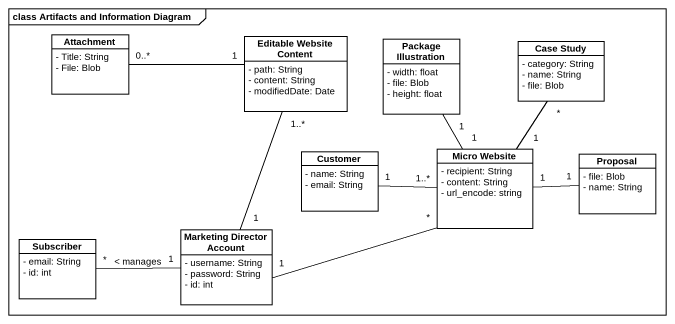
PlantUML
@startuml
mainframe class Artifacts and Information Diagram
hide circle
hide empty members
skinparam classAttributeIconSize 0
class Attachment {
  - Title: String
  - File: Blob
}
class "Editable Website Content" as Editable_Website_Content {
  - path: String
  - content: String
  - modifiedDate: Date
}
class "Package Illustration" as Package_Illustration {
  - width: float
  - file: Blob
  - height: float
}
class "Case Study" as Case_Study {
  - category: String
  - name: String
  - file: Blob
}
class Customer {
  - name: String
  - email: String
}
class "Micro Website" as Micro_Website {
  - recipient: String
  - content: String
  - url_encode: string
}
class Proposal {
  - file: Blob
  - name: String
}
class Subscriber {
  - email: String
  - id: int
}
class "Marketing Director Account" as Marketing_Director_Account {
  - username: String
  - password: String
  - id: int
}
Attachment "0..*" -right- "1" Editable_Website_Content
Editable_Website_Content "1..*" -- "1" Marketing_Director_Account
Package_Illustration "1" -- "1" Micro_Website
Customer "1" -right- "1..*" Micro_Website
Micro_Website "1" -up- "*" Case_Study
Micro_Website "1" -right- "1" Proposal
Subscriber "*" -right- "1" Marketing_Director_Account : < manages
Marketing_Director_Account "1" -right- "*" Micro_Website
@enduml
